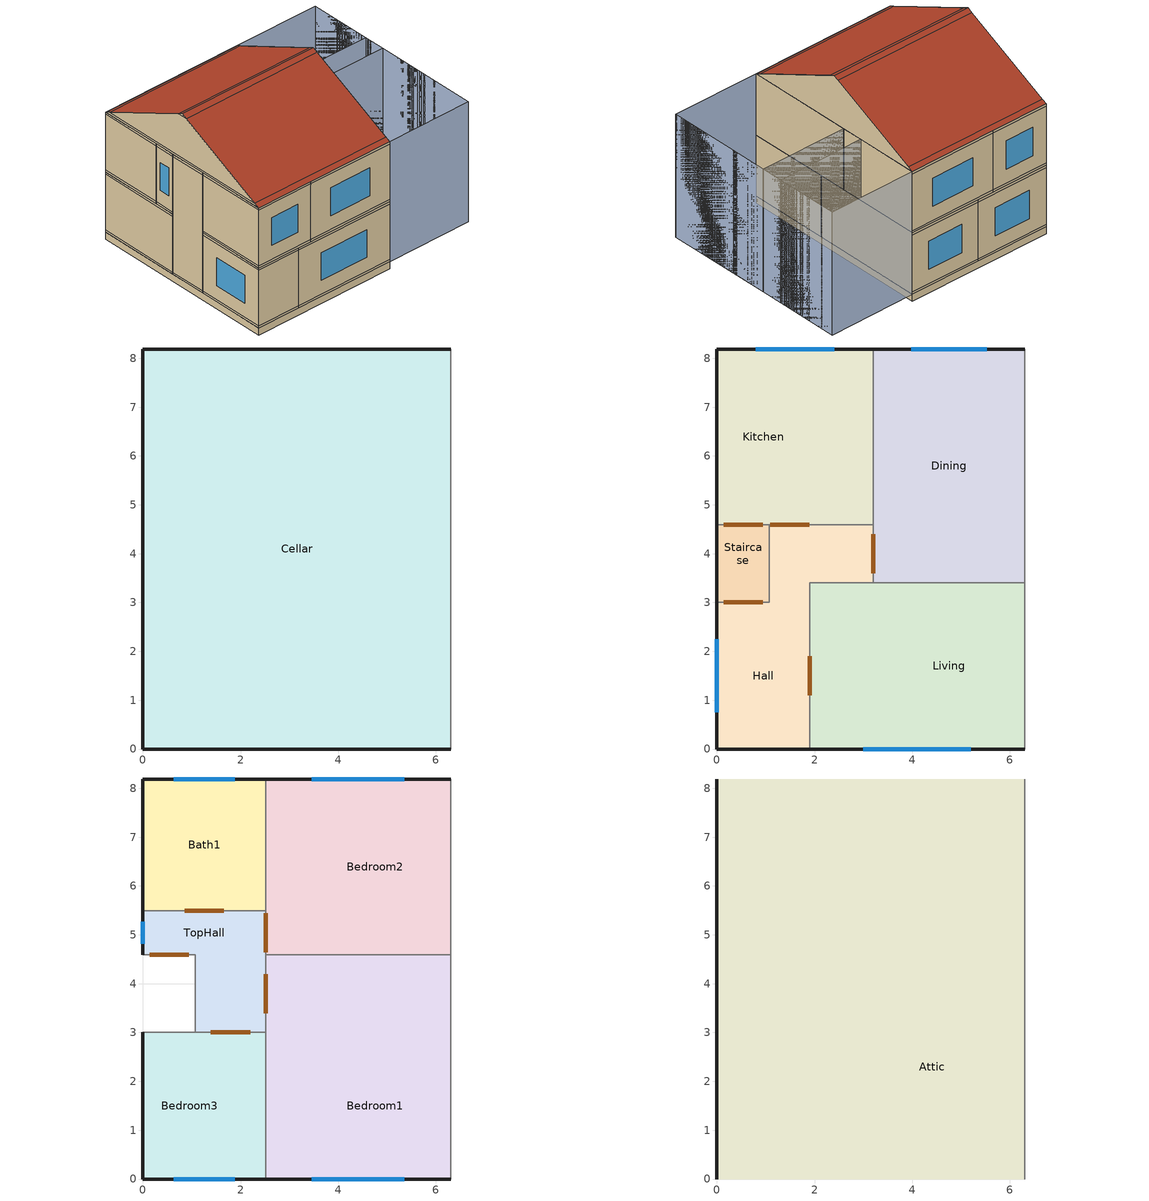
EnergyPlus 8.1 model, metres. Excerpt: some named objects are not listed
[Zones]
Cellar
 floor ground (FLOOR_RandomU): 0,8.19 6.3,8.19 6.3,0 0,0 z-0.3
 wall outside (FILLED_CAVITY_RandomU): 6.3,8.19 0,8.19 0,0 6.3,0 z-0.3:0
 wall adiabatic (FILLED_CAVITY_RandomU): 6.3,0 6.3,8.19 z-0.3:0
Kitchen
 floor to Cellar (Suspended_Wooden_Floor): 0,8.19 1.9,8.19 1.9,4.59 0,4.59 z0; 1.9,8.19 3.2,8.19 3.2,4.59 1.9,4.59 z0
 wall outside (FILLED_CAVITY_RandomU): 3.2,8.19 0,8.19 0,4.59 z0.1:2.5; 3.2,8.19 0,8.19 0,4.59 z2.5:2.6; 3.2,8.19 0,8.19 0,4.59 z0:0.1
 wall to Dining (Single_Brick_Internal_Wall): 3.2,4.59 3.2,8.19 z0:2.6
 wall to Hall (Single_Brick_Internal_Wall): 1.07,4.59 1.9,4.59 3.2,4.59 z0:2.6
 wall to Staircase (Single_Brick_Internal_Wall): 0,4.59 1.07,4.59 z0:2.6
 window (Window_RandomU): 2.4,8.19 0.8,8.19 z0.7:1.9
 door inside (Wooden_Door): 1.09,4.59 1.89,4.59 z0:2
Staircase
 floor to Cellar (Suspended_Wooden_Floor): 0,3.4 1.07,3.4 1.07,3 0,3 z0; 0,4.59 1.07,4.59 1.07,3.4 0,3.4 z0
 wall outside (FILLED_CAVITY_RandomU): 0,4.59 0,3 z0.1:5.1; 0,4.59 0,3 z5.1:5.2; 0,4.59 0,3 z0:0.1
 wall to TopHall (Single_Brick_Internal_Wall): 1.07,3 1.07,4.59 0,4.59 z2.6:5.2
 wall to Hall (Single_Brick_Internal_Wall): 0,3 1.07,3 1.07,4.59 z0:2.6
 wall to Bedroom3 (Single_Brick_Internal_Wall): 0,3 1.07,3 z2.6:5.2
 door inside (Wooden_Door): 0.94,4.59 0.14,4.59 z2.6:4.6; 0.14,3 0.94,3 z0:2
Dining
 floor to Cellar (Suspended_Wooden_Floor): 3.2,8.19 6.3,8.19 6.3,3.4 3.2,3.4 z0
 wall outside (FILLED_CAVITY_RandomU): 6.3,8.19 3.2,8.19 z0.1:2.5; 6.3,8.19 3.2,8.19 z2.5:2.6; 6.3,8.19 3.2,8.19 z0:0.1
 wall adiabatic (FILLED_CAVITY_RandomU): 6.3,3.4 6.3,8.19 z0:2.6
 wall to Living (Single_Brick_Internal_Wall): 3.2,3.4 6.3,3.4 z0:2.6
 wall to Hall (Single_Brick_Internal_Wall): 3.2,4.59 3.2,3.4 z0:2.6
 window (Window_RandomU): 5.53,8.19 3.98,8.19 z0.7:1.9
 door inside (Wooden_Door): 3.2,3.59,2 3.2,4.39,2 3.2,4.39,0 3.2,3.6,0
Hall
 floor to Cellar (Suspended_Wooden_Floor): 0,3 1.9,3 1.9,0 0,0 z0; 1.9,4.59 3.2,4.59 3.2,3.4 1.9,3.4 z0; 1.07,3.4 1.9,3.4 1.9,3 1.07,3 z0; 1.07,4.59 1.9,4.59 1.9,3.4 1.07,3.4 z0
 wall outside (FILLED_CAVITY_RandomU): 0,3 0,0 1.9,0 z0.1:2.5; 0,3 0,0 1.9,0 z2.5:2.6; 0,3 0,0 1.9,0 z0:0.1
 wall to Living (Single_Brick_Internal_Wall): 1.9,0 1.9,3 1.9,3.4 3.2,3.4 z0:2.6
 window (Window_RandomU): 0,2.25 0,0.75 z0.7:1.9
 door inside (Wooden_Door): 1.9,1.1 1.9,1.9 z0:2
Living
 floor to Cellar (Suspended_Wooden_Floor): 1.9,3.4 3.2,3.4 3.2,3 1.9,3 z0; 3.2,3.4 6.3,3.4 6.3,0 3.2,0 z0; 1.9,3 3.2,3 3.2,0 1.9,0 z0
 wall outside (FILLED_CAVITY_RandomU): 1.9,0 6.3,0 z0.1:2.5; 1.9,0 6.3,0 z2.5:2.6; 1.9,0 6.3,0 z0:0.1
 wall adiabatic (FILLED_CAVITY_RandomU): 6.3,0 6.3,3.4 z0:2.6
 window (Window_RandomU): 3,0 5.2,0 z0.7:1.9
TopHall
 floor to Hall (Suspended_Wooden_Floor): 1.07,4.59 1.9,4.59 1.9,3 1.07,3 z2.6; 1.9,4.59 2.51,4.59 2.51,3.4 1.9,3.4 z2.6
 floor to Living (Suspended_Wooden_Floor): 1.9,3.4 2.51,3.4 2.51,3 1.9,3 z2.6
 floor to Kitchen (Suspended_Wooden_Floor): 0,5.49 2.51,5.49 2.51,4.59 0,4.59 z2.6
 wall outside (FILLED_CAVITY_RandomU): 0,5.49 0,4.59 z2.7:5.1; 0,5.49 0,4.59 z5.1:5.2; 0,5.49 0,4.59 z2.6:2.7
 wall to Bedroom1 (Single_Brick_Internal_Wall): 2.51,3 2.51,4.59 z2.6:5.2
 wall to Bedroom3 (Single_Brick_Internal_Wall): 1.07,3 2.51,3 z2.6:5.2
 wall to Bath1 (Single_Brick_Internal_Wall): 2.51,5.49 0,5.49 z2.6:5.2
 wall to Bedroom2 (Single_Brick_Internal_Wall): 2.51,4.59 2.51,5.49 z2.6:5.2
 window (Window_RandomU): 0,4.81,4.5 0,5.26,4.5 0,5.26,3.3 0,4.82,3.3
 door inside (Wooden_Door): 2.51,3.4 2.51,4.2 / 1.39,3 2.19,3 / 1.66,5.49 0.86,5.49 / 2.51,4.64 2.51,5.44 z2.6:4.6
Bedroom2
 floor to Dining (Suspended_Wooden_Floor): 3.2,8.19 6.3,8.19 6.3,4.59 3.2,4.59 z2.6
 floor to Kitchen (Suspended_Wooden_Floor): 2.51,5.49 3.2,5.49 3.2,4.59 2.51,4.59 z2.6; 2.51,8.19 3.2,8.19 3.2,5.49 2.51,5.49 z2.6
 wall outside (FILLED_CAVITY_RandomU): 6.3,8.19 2.51,8.19 z2.7:5.1; 6.3,8.19 2.51,8.19 z5.1:5.2; 6.3,8.19 2.51,8.19 z2.6:2.7
 wall adiabatic (FILLED_CAVITY_RandomU): 6.3,4.59 6.3,8.19 z2.6:5.2
 wall to Bedroom1 (Single_Brick_Internal_Wall): 2.51,4.59 6.3,4.59 z2.6:5.2
 wall to Bath1 (Single_Brick_Internal_Wall): 2.51,8.19 2.51,5.49 z2.6:5.2
 window (Window_RandomU): 5.35,8.19 3.46,8.19 z3.3:4.5
Bedroom1
 floor to Dining (Suspended_Wooden_Floor): 3.2,4.59 6.3,4.59 6.3,3.4 3.2,3.4 z2.6
 floor to Living (Suspended_Wooden_Floor): 2.51,3 3.2,3 3.2,0 2.51,0 z2.6; 3.2,3 6.3,3 6.3,0 3.2,0 z2.6; 2.51,3.4 3.2,3.4 3.2,3 2.51,3 z2.6; 3.2,3.4 6.3,3.4 6.3,3 3.2,3 z2.6
 floor to Hall (Suspended_Wooden_Floor): 2.51,4.59 3.2,4.59 3.2,3.4 2.51,3.4 z2.6
 wall outside (FILLED_CAVITY_RandomU): 2.51,0 6.3,0 z2.7:5.1; 2.51,0 6.3,0 z5.1:5.2; 2.51,0 6.3,0 z2.6:2.7
 wall adiabatic (FILLED_CAVITY_RandomU): 6.3,0 6.3,4.59 z2.6:5.2
 wall to Bedroom3 (Single_Brick_Internal_Wall): 2.51,3 2.51,0 z2.6:5.2
 window (Window_RandomU): 3.46,0 5.35,0 z3.3:4.5
Bath1
 floor to Kitchen (Suspended_Wooden_Floor): 0,8.19 2.51,8.19 2.51,5.49 0,5.49 z2.6
 wall outside (FILLED_CAVITY_RandomU): 2.51,8.19 0,8.19 0,5.49 z2.7:5.1; 2.51,8.19 0,8.19 0,5.49 z5.1:5.2; 2.51,8.19 0,8.19 0,5.49 z2.6:2.7
 window (Window_RandomU): 1.88,8.19 0.63,8.19 z3.3:4.5
Bedroom3
 floor to Hall (Suspended_Wooden_Floor): 0,3 1.9,3 1.9,0 0,0 z2.6
 floor to Living (Suspended_Wooden_Floor): 1.9,3 2.51,3 2.51,0 1.9,0 z2.6
 wall outside (FILLED_CAVITY_RandomU): 0,3 0,0 2.51,0 z2.7:5.1; 0,3 0,0 2.51,0 z5.1:5.2; 0,3 0,0 2.51,0 z2.6:2.7
 window (Window_RandomU): 0.63,0 1.88,0 z3.3:4.5
Attic
 floor to Bath1 (LoftFloor_RandomU): 0,8.19 2.51,8.19 2.51,5.49 0,5.49 z5.2
 floor to Bedroom3 (LoftFloor_RandomU): 0,3 2.51,3 2.51,0 0,0 z5.2
 floor to Bedroom1 (LoftFloor_RandomU): 2.51,4.59 6.3,4.59 6.3,0 2.51,0 z5.2
 floor to Bedroom2 (LoftFloor_RandomU): 2.51,8.19 6.3,8.19 6.3,5.49 2.51,5.49 z5.2; 2.51,5.49 6.3,5.49 6.3,4.59 2.51,4.59 z5.2
 floor to Staircase (LoftFloor_RandomU): 0,4.59 1.07,4.59 1.07,3 0,3 z5.2
 floor to TopHall (LoftFloor_RandomU): 1.07,5.49 2.51,5.49 2.51,4.59 1.07,4.59 z5.2; 0,5.49 1.07,5.49 1.07,4.59 0,4.59 z5.2; 1.07,4.59 2.51,4.59 2.51,3 1.07,3 z5.2
 wall outside (FILLED_CAVITY_RandomU): 0,3.89,7.1 0,4.3,7.1 0,7.99,5.3 0,0.2,5.3; 0,4.1,7.2 0,4.3,7.1 0,3.89,7.1; 0,0.2,5.3 0,7.99,5.3 0,8.19,5.2 0,0,5.2
 wall adiabatic (FILLED_CAVITY_RandomU): 6.3,4.09,7.2 6.3,0,5.2 6.3,8.19,5.2
 roof outside (3.10_Roof): 0,4.3,7.1 6.3,4.3,7.1 6.3,7.99,5.3 0,7.99,5.3; 6.3,3.89,7.1 0,3.89,7.1 0,0.2,5.3 6.3,0.2,5.3; 0,4.09,7.2 6.3,4.09,7.2 6.3,4.3,7.1 0,4.3,7.1; 0,7.99,5.3 6.3,7.99,5.3 6.3,8.19,5.2 0,8.19,5.2; 6.3,4.1,7.2 0,4.09,7.2 0,3.89,7.1 6.3,3.89,7.1; 6.3,0.2,5.3 0,0.2,5.3 0,0,5.2 6.3,0,5.2
shading: 10.09,5.49 10.09,8.19 / 10.09,0 10.09,3 / 10.09,3 10.09,4.59 / 6.3,4.59 10.09,4.59 / 6.3,0 6.3,4.59 / 10.09,0 6.3,0 / 10.09,4.59 10.09,0 / 6.3,8.19 10.09,8.19 / 10.09,8.19 10.09,5.49 / 6.3,5.49 6.3,8.19 / 10.09,5.49 6.3,5.49 / 6.3,5.49 10.09,5.49 / 6.3,4.59 6.3,5.49 / 10.09,4.59 6.3,4.59 / 10.09,5.49 10.09,4.59 / 10.09,4.59 10.09,5.49 z0:5.2
[Building]
Semi: 0, Urban, 0.04, 0.4, FullExterior, 25, 6
[Site:GroundTemperature:BuildingSurface]
8.3, 6.4, 5.8, 6.3, 8.9, 11.7, 14.4, 16.4, 17, 16.1, 13.8, 11
[Material]
Spruce_0.0125: Rough, 0.0125, 0.09, 455, 1500, 0.9, 0.7, 0.7
AirGap_0.1: Rough, 0.1, 0.02485, 1.204, 1004, 0.9, 0.7, 0.7
Concrete_0.04: Rough, 0.04, 1.6, 2300, 850, 0.9, 0.7, 0.7
CelluloseInsExt_0.01: Rough, 0.12, 0.04, 55, 1880, 0.9, 0.7, 0.7
Spruce_0.04: Rough, 0.04, 0.09, 455, 1500, 0.9, 0.7, 0.7
Brick_0.1: Rough, 0.1, 0.6, 1712, 850, 0.9, 0.7, 0.7
Spruce_0.05: Rough, 0.05, 0.09, 455, 1500, 0.9, 0.7, 0.7
Concrete_0.01: Rough, 0.01, 1.6, 2300, 850, 0.9, 0.7, 0.7
Gypsum_0.1: Rough, 0.1, 0.2, 850, 850, 0.9, 0.6, 0.7
GlassFiberFloor_0.0065: Rough, 0.149318, 0.04, 80, 840, 0.9, 0.7, 0.7
Concrete_0.5: Rough, 0.5, 1.6, 2300, 850, 0.9, 0.7, 0.7
Brick_0.11: Rough, 0.11, 0.6, 1712, 850, 0.9, 0.7, 0.7
AirGapRoof_0.0001: Rough, 0.127211, 0.02485, 1.204, 1004, 0.9, 0.7, 0.7
Gypsum_0.01: Rough, 0.01, 0.2, 850, 850, 0.9, 0.6, 0.7
[WindowMaterial:Glazing]
Glass_0.01: SpectralAverage, , 0.01, 0.775, 0.071, 0.071, 0.881, 0.08, 0.08, 0, 0.84, 0.84, 0.9
[WindowMaterial:Gas]
GasWin_0.01: Air, 0.0111333
[WindowMaterial:Shade]
Drapes_0.004: 0.05, 0.3, 0.05, 0.3, 0.9, 0, 0.004, 0.1, 0.05, 1, 1, 0, 0, 0
[Construction]
LoftFloor_RandomU: Concrete_0.01, Spruce_0.0125, AirGapRoof_0.0001, Gypsum_0.01
Curtains: Glass_0.01, GasWin_0.01, Glass_0.01, Drapes_0.004
Single_Brick_Internal_Wall: Gypsum_0.01, Brick_0.1, Gypsum_0.01
Wooden_Door: Spruce_0.04
Suspended_Wooden_Floor: Gypsum_0.01, AirGap_0.1, Spruce_0.05
3.10_Roof: Concrete_0.04, Gypsum_0.01
FILLED_CAVITY_RandomU: Brick_0.11, CelluloseInsExt_0.01, Brick_0.11, Gypsum_0.01
Window_RandomU: Glass_0.01, GasWin_0.01, Glass_0.01
FLOOR_RandomU: Concrete_0.5, GlassFiberFloor_0.0065, Gypsum_0.1
[WindowProperty:ShadingControl]
Kitchen_L1_window_Shader: InteriorShade, Curtains, OnIfScheduleAllows, Window_shading_Kitchen_Window_Shading_, , Yes, No, , FixedSlatAngle
Bedroom2_L1_window_Shader: InteriorShade, Curtains, OnIfScheduleAllows, Window_shading_Bedroom2_Window_Shading_, , Yes, No, , FixedSlatAngle
Bedroom1_L3_window_Shader: InteriorShade, Curtains, OnIfScheduleAllows, Window_shading_Bedroom1_Window_Shading_, , Yes, No, , FixedSlatAngle
Bath1_L1_window_Shader: InteriorShade, Curtains, OnIfScheduleAllows, Window_shading_Bath1_Window_Shading_, , Yes, No, , FixedSlatAngle
Bedroom3_L3_window_Shader: InteriorShade, Curtains, OnIfScheduleAllows, Window_shading_Bedroom3_Window_Shading_, , Yes, No, , FixedSlatAngle
Living_L3_window_Shader: InteriorShade, Curtains, OnIfScheduleAllows, Window_shading_Living_Window_Shading_, , Yes, No, , FixedSlatAngle
[Zone]
TopHall; Kitchen; Bedroom2; Bedroom1; Bath1; Staircase; Dining; Cellar; Attic; Hall; Bedroom3; Living: 0, 0, 0, 0
[ZoneContaminantSourceAndSink:Generic:DepositionRateSink]
Gas_PM25_test_TopHall_DepRate_: TopHall, 5e-05, Gas_PM25_test_TopHall_DepRate_
Gas_PM25_test_Kitchen_DepRate_: Kitchen, 5e-05, Gas_PM25_test_Kitchen_DepRate_
Gas_PM25_test_Bedroom2_DepRate_: Bedroom2, 5e-05, Gas_PM25_test_Bedroom2_DepRate_
Gas_PM25_test_Bedroom1_DepRate_: Bedroom1, 5e-05, Gas_PM25_test_Bedroom1_DepRate_
Gas_PM25_test_Bath1_DepRate_: Bath1, 5e-05, Gas_PM25_test_Bath1_DepRate_
Gas_PM25_test_Staircase_DepRate_: Staircase, 5e-05, Gas_PM25_test_Staircase_DepRate_
Gas_PM25_test_Dining_DepRate_: Dining, 5e-05, Gas_PM25_test_Dining_DepRate_
Gas_PM25_test_Cellar_DepRate_: Cellar, 5e-05, Gas_PM25_test_Cellar_DepRate_
Gas_PM25_test_Attic_DepRate_: Attic, 5e-05, Gas_PM25_test_Attic_DepRate_
Gas_PM25_test_Hall_DepRate_: Hall, 5e-05, Gas_PM25_test_Hall_DepRate_
Gas_PM25_test_Bedroom3_DepRate_: Bedroom3, 5e-05, Gas_PM25_test_Bedroom3_DepRate_
Gas_PM25_test_Living_DepRate_: Living, 5e-05, Gas_PM25_test_Living_DepRate_
[SurfaceProperties:VaporCoefficients]
TopHall_L2; TopHall_L3; TopHall_L4; TopHall+_L1; TopHall+_L2; TopHall+_L3; Kitchen_L2; Kitchen_L3; Kitchen_L3_qa001; Kitchen_L3_qc100; Bedroom2_L3; Bedroom2_L4; Bedroom2_L4_qa001; Bedroom1_L1; Bedroom1_L4; Bedroom1_L4_qc010; Bath1_L2; Bath1_L3; Staircase_L1; Staircase_L2; Staircase_L3; Staircase_L1_qa100; Staircase_L2_qc001; Staircase_L3_qa100; Dining_L3; Dining_L4; Dining_L4_qc010; Hall_L2; Hall_L1_qa001; Hall++_L1; Hall++_L2; Hall++_L3; Hall+_L1; Hall+_L4; Hall+_L2_qa001; Bedroom3_L1; Bedroom3_L2; Bedroom3_L1_qc100; Living_L1; Living_L4; Living_L1_qa001; Living_L4_qc010: Yes, 2e-08, Yes, 2e-08
TopHall+_L4; TopHall+_L4_pu; TopHall+_L4_pd; Kitchen_L1; Kitchen_L4; Kitchen_L1_pu; Kitchen_L1_pd; Kitchen_L4_pu; Kitchen_L4_pd; Bedroom2_L1; Bedroom2_L2; Bedroom2_L1_pu; Bedroom2_L1_pd; Bedroom1_L2; Bedroom1_L3; Bedroom1_L3_pu; Bedroom1_L3_pd; Bath1_L1; Bath1_L4; Bath1_L1_pu; Bath1_L1_pd; Bath1_L4_pu; Bath1_L4_pd; Staircase_L4; Staircase_L4_pu; Staircase_L4_pd; Dining_L1; Dining_L2; Dining_L1_pu; Dining_L1_pd; Cellar_L1; Cellar_L2; Cellar_L3; Cellar_L4; Attic_Side_L2; Attic_Side_L4; Attic_Side_L4_pu; Attic_Side_L4_pd; Hall_L3; Hall_L4; Hall_L3_pu; Hall_L3_pd; Hall_L4_pu; Hall_L4_pd; Bedroom3_L3; Bedroom3_L4; Bedroom3_L3_pu; Bedroom3_L3_pd; Bedroom3_L4_pu; Bedroom3_L4_pd; Living_L2; Living_L3; Living_L3_pu; Living_L3_pd: Yes, 6.25e-08, Yes, 2e-08
[Fan:ZoneExhaust]
Kitchen_L1_pu_ExhaustFan: WorkingAdult2_Kitchen_ExhaustFan_, 0.5, 600, 0.06, Kitchen_Exhaust, Kitchen_Out, General
Bath1_L1_pu_ExhaustFan: Child3_Bath1_ExhaustFan_, 0.5, 600, 0.015, Bath1_Exhaust, Bath1_Out, General
[People]
WorkingAdult2_Kitchen: Kitchen, WorkingAdult2_Kitchen_Presence_, People, 1, , , 0.1, autocalculate, WorkingAdult2_Kitchen_Metabolism_, 3.82e-08, No, ZoneAveraged
Child1_Bedroom2: Bedroom2, Child1_Bedroom2_Presence_, People, 1, , , 0.1, autocalculate, Child1_Bedroom2_Metabolism_, 3.82e-08, No, ZoneAveraged
WorkingAdult2_Bedroom1: Bedroom1, WorkingAdult2_Bedroom1_Presence_, People, 1, , , 0.1, autocalculate, WorkingAdult2_Bedroom1_Metabolism_, 3.82e-08, No, ZoneAveraged
Child2_Bedroom3: Bedroom3, Child2_Bedroom3_Presence_, People, 1, , , 0.1, autocalculate, Child2_Bedroom3_Metabolism_, 3.82e-08, No, ZoneAveraged
Child3_Bedroom3: Bedroom3, Child3_Bedroom3_Presence_, People, 1, , , 0.1, autocalculate, Child3_Bedroom3_Metabolism_, 3.82e-08, No, ZoneAveraged
WorkingAdult1_Bedroom1: Bedroom1, WorkingAdult1_Bedroom1_Presence_, People, 1, , , 0.1, autocalculate, WorkingAdult1_Bedroom1_Metabolism_, 3.82e-08, No, ZoneAveraged
Child2_Bath1: Bath1, Child2_Bath1_Presence_, People, 1, , , 0.1, autocalculate, Child2_Bath1_Metabolism_, 3.82e-08, No, ZoneAveraged
WorkingAdult2_Bath1: Bath1, WorkingAdult2_Bath1_Presence_, People, 1, , , 0.1, autocalculate, WorkingAdult2_Bath1_Metabolism_, 3.82e-08, No, ZoneAveraged
Child1_Bath1: Bath1, Child1_Bath1_Presence_, People, 1, , , 0.1, autocalculate, Child1_Bath1_Metabolism_, 3.82e-08, No, ZoneAveraged
Child3_Bath1: Bath1, Child3_Bath1_Presence_, People, 1, , , 0.1, autocalculate, Child3_Bath1_Metabolism_, 3.82e-08, No, ZoneAveraged
WorkingAdult1_Bath1: Bath1, WorkingAdult1_Bath1_Presence_, People, 1, , , 0.1, autocalculate, WorkingAdult1_Bath1_Metabolism_, 3.82e-08, No, ZoneAveraged
WorkingAdult1_Living: Living, WorkingAdult1_Living_Presence_, People, 1, , , 0.1, autocalculate, WorkingAdult1_Living_Metabolism_, 3.82e-08, No, ZoneAveraged
WorkingAdult2_Living: Living, WorkingAdult2_Living_Presence_, People, 1, , , 0.1, autocalculate, WorkingAdult2_Living_Metabolism_, 3.82e-08, No, ZoneAveraged
Child1_Living: Living, Child1_Living_Presence_, People, 1, , , 0.1, autocalculate, Child1_Living_Metabolism_, 3.82e-08, No, ZoneAveraged
[Lights]
Kitchen_WorkingAdult2_Kitchen_Appliance_Lights_Lights: Kitchen, WorkingAdult2_Kitchen_Appliance_Lights, LightingLevel, 40, , , 0, 0, 0, 1
Bedroom2_Child1_Bedroom2_Appliance_Lights_Lights: Bedroom2, Child1_Bedroom2_Appliance_Lights, LightingLevel, 40, , , 0, 0, 0, 1
Bedroom1_WorkingAdult1_Bedroom1_Appliance_Lights_Lights: Bedroom1, WorkingAdult1_Bedroom1_Appliance_Lights, LightingLevel, 40, , , 0, 0, 0, 1
Bath1_WorkingAdult1_Bath1_Appliance_Lights_Lights: Bath1, WorkingAdult1_Bath1_Appliance_Lights, LightingLevel, 40, , , 0, 0, 0, 1
Bath1_WorkingAdult2_Bath1_Appliance_Lights_Lights: Bath1, WorkingAdult2_Bath1_Appliance_Lights, LightingLevel, 40, , , 0, 0, 0, 1
Bath1_Child1_Bath1_Appliance_Lights_Lights: Bath1, Child1_Bath1_Appliance_Lights, LightingLevel, 40, , , 0, 0, 0, 1
Bath1_Child2_Bath1_Appliance_Lights_Lights: Bath1, Child2_Bath1_Appliance_Lights, LightingLevel, 40, , , 0, 0, 0, 1
Bath1_Child3_Bath1_Appliance_Lights_Lights: Bath1, Child3_Bath1_Appliance_Lights, LightingLevel, 40, , , 0, 0, 0, 1
Bedroom3_Child2_Bedroom3_Appliance_Lights_Lights: Bedroom3, Child2_Bedroom3_Appliance_Lights, LightingLevel, 40, , , 0, 0, 0, 1
Living_WorkingAdult1_Living_Appliance_Lights_Lights: Living, WorkingAdult1_Living_Appliance_Lights, LightingLevel, 40, , , 0, 0, 0, 1
[ElectricEquipment]
Kitchen_WorkingAdult2_Kitchen_Appliance_NIST_HOB_NIST_HOB: Kitchen, WorkingAdult2_Kitchen_Appliance_NIST_HOB, EquipmentLevel, 1440, , , 0.3, 0.2, 0.3
Kitchen_WorkingAdult2_Kitchen_Appliance_NIST_OVEN_NIST_OVEN: Kitchen, WorkingAdult2_Kitchen_Appliance_NIST_OVEN, EquipmentLevel, 2040, , , 0.3, 0.2, 0.3
Kitchen_WorkingAdult2_Kitchen_Appliance_CIBSE_COOK_MOISTURE_CIBSE_COOK_MOISTURE: Kitchen, WorkingAdult2_Kitchen_Appliance_CIBSE_COOK_MOISTURE, EquipmentLevel, 0.334267, , , 1, 0, 0
Kitchen_HPRU_ROUTINE_Kitchen_Appliance_NIST_FRIDGE_NIST_FRIDGE: Kitchen, HPRU_ROUTINE_Kitchen_Appliance_NIST_FRIDGE, EquipmentLevel, 18.4, , , 0, 0.5, 0
Kitchen_HPRU_ROUTINE_Kitchen_Appliance_NIST_WASHINGMACHINE_NIST_WASHINGMACHINE: Kitchen, HPRU_ROUTINE_Kitchen_Appliance_NIST_WASHINGMACHINE, EquipmentLevel, 200, , , 0, 0.4, 0.2
Kitchen_HPRU_ROUTINE_Kitchen_Appliance_NIST_DISHWASHER_NIST_DISHWASHER: Kitchen, HPRU_ROUTINE_Kitchen_Appliance_NIST_DISHWASHER, EquipmentLevel, 436, , , 0.15, 0.3, 0.25
Bedroom1_WorkingAdult1_Bedroom1_Appliance_NIST_MOBILEPHONES_NIST_MOBILEPHONES: Bedroom1, WorkingAdult1_Bedroom1_Appliance_NIST_MOBILEPHONES, EquipmentLevel, 7.088, , , 0.16, 0.367, 0.106
Bedroom1_WorkingAdult2_Bedroom1_Appliance_NIST_MOBILEPHONES_NIST_MOBILEPHONES: Bedroom1, WorkingAdult2_Bedroom1_Appliance_NIST_MOBILEPHONES, EquipmentLevel, 7.088, , , 0.16, 0.367, 0.106
Bath1_WorkingAdult1_Bath1_Appliance_CIBSE_SHOWER_MOISTURE_CIBSE_SHOWER_MOISTURE: Bath1, WorkingAdult1_Bath1_Appliance_CIBSE_SHOWER_MOISTURE, EquipmentLevel, 0.52647, , , 1, 0, 0
Bath1_WorkingAdult2_Bath1_Appliance_CIBSE_SHOWER_MOISTURE_CIBSE_SHOWER_MOISTURE: Bath1, WorkingAdult2_Bath1_Appliance_CIBSE_SHOWER_MOISTURE, EquipmentLevel, 0.52647, , , 1, 0, 0
Bath1_WorkingAdult2_Bath1_Appliance_NIST_HAIRDRYER_NIST_HAIRDRYER: Bath1, WorkingAdult2_Bath1_Appliance_NIST_HAIRDRYER, EquipmentLevel, 750, , , 0.16, 0.367, 0.106
Bath1_Child1_Bath1_Appliance_CIBSE_SHOWER_MOISTURE_CIBSE_SHOWER_MOISTURE: Bath1, Child1_Bath1_Appliance_CIBSE_SHOWER_MOISTURE, EquipmentLevel, 0.52647, , , 1, 0, 0
Bath1_Child2_Bath1_Appliance_CIBSE_SHOWER_MOISTURE_CIBSE_SHOWER_MOISTURE: Bath1, Child2_Bath1_Appliance_CIBSE_SHOWER_MOISTURE, EquipmentLevel, 0.52647, , , 1, 0, 0
Bath1_Child3_Bath1_Appliance_CIBSE_SHOWER_MOISTURE_CIBSE_SHOWER_MOISTURE: Bath1, Child3_Bath1_Appliance_CIBSE_SHOWER_MOISTURE, EquipmentLevel, 0.52647, , , 1, 0, 0
Living_WorkingAdult1_Living_Appliance_NIST_TV_NIST_TV: Living, WorkingAdult1_Living_Appliance_NIST_TV, EquipmentLevel, 24.88, , , 0.16, 0.367, 0.106
Living_WorkingAdult1_Living_Appliance_NIST_MOBILEPHONES_NIST_MOBILEPHONES: Living, WorkingAdult1_Living_Appliance_NIST_MOBILEPHONES, EquipmentLevel, 7.088, , , 0.16, 0.367, 0.106
Living_WorkingAdult2_Living_Appliance_NIST_MOBILEPHONES_NIST_MOBILEPHONES: Living, WorkingAdult2_Living_Appliance_NIST_MOBILEPHONES, EquipmentLevel, 7.088, , , 0.16, 0.367, 0.106
Living_HPRU_ROUTINE_Living_Appliance_TV-Standby_TV-Standby: Living, HPRU_ROUTINE_Living_Appliance_TV-Standby, EquipmentLevel, 8, , , 0, 0.5, 0
Living_HPRU_ROUTINE_Living_Appliance_NIST_LAPTOP_NIST_LAPTOP: Living, HPRU_ROUTINE_Living_Appliance_NIST_LAPTOP, EquipmentLevel, 14.752, , , 0.16, 0.367, 0.106
Living_HPRU_ROUTINE_Living_Appliance_NIST_WIRELESSROUTER_NIST_WIRELESSROUTER: Living, HPRU_ROUTINE_Living_Appliance_NIST_WIRELESSROUTER, EquipmentLevel, 9.6, , , 0.16, 0.367, 0.106
[Zone equipment]
Kitchen: Kitchen_L1_pu_ExhaustFan
Bath1: Bath1_L1_pu_ExhaustFan
[Schedule:Compact]
Gas_PM25_test_Bedroom2_DepRate_; Gas_PM25_test_TopHall_DepRate_; Gas_PM25_test_Kitchen_DepRate_; Gas_PM25_test_Bedroom1_DepRate_; Gas_PM25_test_Cellar_DepRate_; Gas_PM25_test_Bath1_DepRate_; Gas_PM25_test_Attic_DepRate_; Gas_PM25_test_Hall_DepRate_; Gas_PM25_test_Bedroom3_DepRate_; Gas_PM25_test_Staircase_DepRate_; Gas_PM25_test_Dining_DepRate_; Gas_PM25_test_Living_DepRate_: Number, Through: 12/31, For: AllDays, Until: 24:00, 1
Window_shading_Bedroom2_Window_Shading_; Window_shading_Kitchen_Window_Shading_; Window_shading_Bedroom1_Window_Shading_; Window_shading_Bath1_Window_Shading_; Window_shading_Bedroom3_Window_Shading_; Window_shading_Living_Window_Shading_: Control, Through: 12/31, For: AllDays, Until: 08:00, 1, Until: 22:00, 0, Until: 24:00, 1
Child1_Bedroom2_Appliance_Lights; Child2_Bedroom3_Appliance_Lights: Control, Through: 12/31, For: AllDays, Until: 18:00, 0, Until: 20:00, 1, Until: 24:00, 0
WorkingAdult2_Kitchen_Presence_; WorkingAdult2_Kitchen_Appliance_Lights: Control, Through: 12/31, For: AllDays, Until: 07:00, 0, Until: 08:00, 1, Until: 18:00, 0, Until: 19:00, 1, Until: 24:00, 0
WorkingAdult2_Kitchen_Metabolism_: Number, Through: 12/31, For: AllDays, Until: 07:00, 0, Until: 08:00, 100, Until: 18:00, 0, Until: 19:00, 100, Until: 24:00, 0
WorkingAdult2_Kitchen_Appliance_NIST_HOB; WorkingAdult2_Kitchen_Appliance_NIST_OVEN; WorkingAdult2_Kitchen_ExhaustFan_; WorkingAdult2_Kitchen_Appliance_CIBSE_COOK_MOISTURE: Control, Through: 12/31, For: AllDays, Until: 07:00, 0, Until: 07:30, 1, Until: 18:00, 0, Until: 18:30, 1, Until: 24:00, 0
HPRU_ROUTINE_Kitchen_Appliance_NIST_FRIDGE; HPRU_ROUTINE_Living_Appliance_TV-Standby; HPRU_ROUTINE_Living_Appliance_NIST_WIRELESSROUTER: Control, Through: 12/31, For: AllDays, Until: 24:00, 1
HPRU_ROUTINE_Kitchen_Appliance_NIST_WASHINGMACHINE: Control, Through: 12/31, For: AllDays, Until: 15:00, 0, Until: 17:00, 1, Until: 24:00, 0
HPRU_ROUTINE_Kitchen_Appliance_NIST_DISHWASHER: Control, Through: 12/31, For: AllDays, Until: 20:00, 0, Until: 21:00, 1, Until: 24:00, 0
WorkingAdult1_Bedroom1_Presence_; WorkingAdult1_Bedroom1_Appliance_NIST_MOBILEPHONES: Control, Through: 12/31, For: Weekdays, Until: 07:00, 1, Until: 23:00, 0, Until: 24:00, 1, For: Weekends, Until: 09:00, 1, Until: 24:00, 0
WorkingAdult1_Bedroom1_Metabolism_: Number, Through: 12/31, For: Weekdays, Until: 07:00, 80, Until: 23:00, 0, Until: 24:00, 80, For: Weekends, Until: 09:00, 80, Until: 24:00, 0
WorkingAdult1_Bedroom1_Appliance_Lights: Control, Through: 12/31, For: Weekdays, Until: 22:00, 0, Until: 23:00, 1, Until: 24:00, 0, For: Weekends, Until: 24:00, 0
WorkingAdult2_Bedroom1_Presence_; WorkingAdult2_Bedroom1_Appliance_NIST_MOBILEPHONES: Control, Through: 12/31, For: AllDays, Until: 06:30, 1, Until: 23:00, 0, Until: 24:00, 1
WorkingAdult2_Bedroom1_Metabolism_: Number, Through: 12/31, For: AllDays, Until: 06:30, 80, Until: 23:00, 0, Until: 24:00, 80
Child1_Bedroom2_Presence_: Control, Through: 12/31, For: AllDays, Until: 08:00, 1, Until: 19:00, 0, Until: 20:00, 1, Until: 21:00, 0, Until: 24:00, 1
Child1_Bedroom2_Metabolism_: Number, Through: 12/31, For: AllDays, Until: 08:00, 80, Until: 19:00, 0, Until: 20:00, 100, Until: 21:00, 0, Until: 24:00, 80
Child2_Bedroom3_Presence_; Child3_Bedroom3_Presence_: Control, Through: 12/31, For: AllDays, Until: 08:00, 1, Until: 18:00, 0, Until: 20:00, 1, Until: 21:00, 0, Until: 24:00, 1
Child2_Bedroom3_Metabolism_; Child3_Bedroom3_Metabolism_: Number, Through: 12/31, For: AllDays, Until: 08:00, 80, Until: 18:00, 0, Until: 20:00, 100, Until: 21:00, 0, Until: 24:00, 80
WorkingAdult1_Bath1_Presence_; WorkingAdult1_Bath1_Appliance_Lights: Control, Through: 12/31, For: Weekdays, Until: 07:00, 0, Until: 07:30, 1, Until: 22:00, 0, Until: 22:10, 1, Until: 24:00, 0, For: Weekends, Until: 09:00, 0, Until: 9:30, 1, Until: 20:00, 0, Until: 20:10, 1, Until: 24:00, 0
WorkingAdult1_Bath1_Metabolism_: Number, Through: 12/31, For: Weekdays, Until: 07:00, 0, Until: 07:30, 100, Until: 22:00, 0, Until: 22:10, 100, Until: 24:00, 0, For: Weekends, Until: 09:00, 0, Until: 9:30, 100, Until: 20:00, 0, Until: 20:10, 100, Until: 24:00, 0
WorkingAdult1_Bath1_Appliance_CIBSE_SHOWER_MOISTURE: Control, Through: 12/31, For: Weekdays, Until: 07:00, 0, Until: 07:10, 1, Until: 24:00, 0, For: Weekends, Until: 09:00, 0, Until: 10:00, 1, Until: 24:00, 0
WorkingAdult2_Bath1_Presence_; WorkingAdult2_Bath1_Appliance_Lights: Control, Through: 12/31, For: AllDays, Until: 06:30, 0, Until: 07:00, 1, Until: 22:10, 0, Until: 22:20, 1, Until: 24:00, 0
WorkingAdult2_Bath1_Metabolism_: Number, Through: 12/31, For: AllDays, Until: 06:30, 0, Until: 07:00, 100, Until: 22:10, 0, Until: 22:20, 100, Until: 24:00, 0
WorkingAdult2_Bath1_Appliance_CIBSE_SHOWER_MOISTURE: Control, Through: 12/31, For: AllDays, Until: 06:30, 0, Until: 06:40, 1, Until: 24:00, 0
WorkingAdult2_Bath1_Appliance_NIST_HAIRDRYER: Control, Through: 12/31, For: AllDays, Until: 06:40, 0, Until: 06:50, 1, Until: 24:00, 0
Child1_Bath1_Presence_; Child1_Bath1_Appliance_Lights: Control, Through: 12/31, For: AllDays, Until: 08:00, 0, Until: 08:30, 1, Until: 20:00, 0, Until: 20:10, 1, Until: 24:00, 0
Child1_Bath1_Metabolism_: Number, Through: 12/31, For: AllDays, Until: 08:00, 0, Until: 08:30, 100, Until: 20:00, 0, Until: 20:10, 100, Until: 24:00, 0
Child1_Bath1_Appliance_CIBSE_SHOWER_MOISTURE: Control, Through: 12/31, For: AllDays, Until: 08:00, 0, Until: 08:10, 1, Until: 24:00, 0
Child2_Bath1_Presence_: Control, Through: 12/31, For: AllDays, Until: 08:30, 0, Until: 08:40, 1, Until: 19:30, 0, Until: 20:00, 1, Until: 24:00, 0
Child2_Bath1_Metabolism_: Number, Through: 12/31, For: AllDays, Until: 08:30, 0, Until: 08:40, 100, Until: 19:30, 0, Until: 20:00, 100, Until: 24:00, 0
Child2_Bath1_Appliance_Lights: Control, Through: 12/31, For: AllDays, Until: 08:00, 0, Until: 08:30, 1, Until: 19:30, 0, Until: 20:00, 1, Until: 24:00, 0
Child2_Bath1_Appliance_CIBSE_SHOWER_MOISTURE: Control, Through: 12/31, For: AllDays, Until: 19:30, 0, Until: 19:40, 1, Until: 24:00, 0
Child3_Bath1_Presence_; Child3_Bath1_Appliance_Lights; Child3_Bath1_ExhaustFan_: Control, Through: 12/31, For: AllDays, Until: 08:40, 0, Until: 08:50, 1, Until: 19:00, 0, Until: 19:30, 1, Until: 24:00, 0
Child3_Bath1_Metabolism_: Number, Through: 12/31, For: AllDays, Until: 08:40, 0, Until: 08:50, 100, Until: 19:00, 0, Until: 19:30, 100, Until: 24:00, 0
Child3_Bath1_Appliance_CIBSE_SHOWER_MOISTURE: Control, Through: 12/31, For: AllDays, Until: 19:00, 0, Until: 19:10, 1, Until: 24:00, 0
WorkingAdult1_Living_Appliance_Lights; WorkingAdult1_Living_Presence_; WorkingAdult1_Living_Appliance_NIST_MOBILEPHONES: Control, Through: 12/31, For: Weekdays, Until: 08:00, 0, Until: 09:00, 1, Until: 19:00, 0, Until: 22:00, 1, Until: 24:00, 0, For: Weekends, Until: 10:00, 0, Until: 12:00, 1, Until: 17:00, 0, Until: 20:00, 1, Until: 24:00, 0
WorkingAdult1_Living_Appliance_NIST_TV: Control, Through: 12/31, For: Weekdays, Until: 19:00, 0, Until: 22:00, 1, Until: 24:00, 0, For: Weekends, Until: 17:00, 0, Until: 20:00, 1, Until: 24:00, 0
WorkingAdult1_Living_Metabolism_: Number, Through: 12/31, For: Weekdays, Until: 08:00, 0, Until: 09:00, 100, Until: 19:00, 0, Until: 22:00, 100, Until: 24:00, 0, For: Weekends, Until: 10:00, 0, Until: 12:00, 100, Until: 17:00, 0, Until: 20:00, 100, Until: 24:00, 0
WorkingAdult2_Living_Presence_; WorkingAdult2_Living_Appliance_NIST_MOBILEPHONES: Control, Through: 12/31, For: AllDays, Until: 19:00, 0, Until: 22:00, 1, Until: 24:00, 0
WorkingAdult2_Living_Metabolism_: Number, Through: 12/31, For: AllDays, Until: 19:00, 0, Until: 22:00, 100, Until: 24:00, 0
HPRU_ROUTINE_Living_Appliance_NIST_LAPTOP: Control, Through: 12/31, For: AllDays, Until: 17:00, 0, Until: 24:00, 1
Child1_Living_Presence_: Control, Through: 12/31, For: AllDays, Until: 18:00, 0, Until: 19:00, 1, Until: 24:00, 0
Child1_Living_Metabolism_: Number, Through: 12/31, For: AllDays, Until: 18:00, 0, Until: 19:00, 100, Until: 24:00, 0
[AirflowNetwork:SimulationControl]
AF1: MultiZoneWithoutDistribution, Input, WParray, ExternalNode, LowRise, 500, ZeroNodePressures, 0.0001, 1.E-6, -0.5, 0, 1
[AirflowNetwork:MultiZone:ReferenceCrackConditions]
RCC1: 20, 101325, 0
[AirflowNetwork:MultiZone:WindPressureCoefficientArray]
WParray: 0, 30, 60, 90, 120, 150, 180, 210, 240, 270, 300, 330, 360
[AirflowNetwork:MultiZone:WindPressureCoefficientValues]
L1: WParray, 0.603, 0.48, 0.183, -0.34, -0.632, -0.37, -0.452, -0.37, -0.632, -0.34, 0.183, 0.48, 0.603
Floor; Ceiling: WParray, 0, 0, 0, 0, 0, 0, 0, 0, 0, 0, 0, 0, 0
L4: WParray, -0.34, -0.632, -0.37, -0.452, -0.37, -0.632, -0.34, 0.183, 0.48, 0.603, 0.603, 0.48, 0.183
L2: WParray, -0.34, 0.183, 0.48, 0.603, 0.603, 0.48, 0.183, -0.34, -0.632, -0.37, -0.452, -0.37, -0.632
L3: WParray, -0.452, -0.37, -0.632, -0.34, 0.183, 0.48, 0.603, 0.48, 0.183, -0.34, -0.632, -0.37, -0.452
[AirflowNetwork:MultiZone:Zone]
TopHall; Kitchen; Bedroom2; Bedroom1; Bath1; Staircase; Dining; Cellar; Attic; Hall; Bedroom3; Living: Constant, , 1, 0, 100, 0, 300000
[AirflowNetwork:MultiZone:Surface]
TopHall+_L4_window: TopHall+_L4_window_Opening, TopHall+_L4_window_extN, 1, Temperature, Window_temperatureX_TopHall_Window_Temperature_, 1, 0, 100, 0, 300000, Window_opening_family_TopHall_Window_
TopHall+_L4_pu: TopHall+_L4_pu_Crack, TopHall+_L4_pu_extN, 1, Constant, , 1, 0, 100, 0, 300000
TopHall+_L4_pd: TopHall+_L4_pd_Crack, TopHall+_L4_pd_extN, 1, Constant, , 1, 0, 100, 0, 300000
Kitchen_L1_window: Kitchen_L1_window_Opening, Kitchen_L1_window_extN, 1, Temperature, Window_temperatureX_Kitchen_Window_Temperature_, 1, 0, 100, 0, 300000, Window_opening_family_Kitchen_Window_
Kitchen_door_Hall: Kitchen_door_Hall_Opening, , 1, Constant, , 1, 0, 100, 0, 300000, Doors_AWESOME_Kitchen_Door_Hall
Kitchen_L3_qa001: Kitchen_L3_qa001_Crack, , 1, Constant, , 1, 0, 100, 0, 300000
Kitchen_Ceiling_qa100: Kitchen_Ceiling_qa100_Crack, , 1, Constant, , 1, 0, 100, 0, 300000
Kitchen_L1_pu: Kitchen_L1_pu_ExhaustFan, Kitchen_L1_pu_extN, 1, Constant, , 1, 0, 100, 0, 300000
Kitchen_L1_pd: Kitchen_L1_pd_Crack, Kitchen_L1_pd_extN, 1, Constant, , 1, 0, 100, 0, 300000
Kitchen_L4_pu: Kitchen_L4_pu_Crack, Kitchen_L4_pu_extN, 1, Constant, , 1, 0, 100, 0, 300000
Kitchen_L4_pd: Kitchen_L4_pd_Crack, Kitchen_L4_pd_extN, 1, Constant, , 1, 0, 100, 0, 300000
Bedroom2_Floor: Bedroom2_Floor_Crack, , 1, Constant, , 1, 0, 100, 0, 300000
Bedroom2_L1_window: Bedroom2_L1_window_Opening, Bedroom2_L1_window_extN, 1, Temperature, Window_temperatureX_Bedroom2_Window_Temperature_, 1, 0, 100, 0, 300000, Window_opening_family_Bedroom2_Window_
Bedroom2_Floor_qa010: Bedroom2_Floor_qa010_Crack, , 1, Constant, , 1, 0, 100, 0, 300000
Bedroom2_L4_qa001: Bedroom2_L4_qa001_Crack, , 1, Constant, , 1, 0, 100, 0, 300000
Bedroom2_door_TopHall: Bedroom2_door_TopHall_Opening, , 1, Constant, , 1, 0, 100, 0, 300000, Doors_AWESOME_Bedroom2_Door_TopHall
Bedroom2_Floor_qa010_qc010: Bedroom2_Floor_qa010_qc010_Crack, , 1, Constant, , 1, 0, 100, 0, 300000
Bedroom2_L1_pu: Bedroom2_L1_pu_Crack, Bedroom2_L1_pu_extN, 1, Constant, , 1, 0, 100, 0, 300000
Bedroom2_L1_pd: Bedroom2_L1_pd_Crack, Bedroom2_L1_pd_extN, 1, Constant, , 1, 0, 100, 0, 300000
Bedroom1_Floor: Bedroom1_Floor_Crack, , 1, Constant, , 1, 0, 100, 0, 300000
Bedroom1_L1: Bedroom1_L1_Crack, , 1, Constant, , 1, 0, 100, 0, 300000
Bedroom1_L3_window: Bedroom1_L3_window_Opening, Bedroom1_L3_window_extN, 1, Temperature, Window_temperatureX_Bedroom1_Window_Temperature_, 1, 0, 100, 0, 300000, Window_opening_family_Bedroom1_Window_
Bedroom1_L4: Bedroom1_L4_Crack, , 1, Constant, , 1, 0, 100, 0, 300000
Bedroom1_Floor_q1: Bedroom1_Floor_q1_Crack, , 1, Constant, , 1, 0, 100, 0, 300000
Bedroom1_Floor_qa010: Bedroom1_Floor_qa010_Crack, , 1, Constant, , 1, 0, 100, 0, 300000
Bedroom1_Floor_qa100: Bedroom1_Floor_qa100_Crack, , 1, Constant, , 1, 0, 100, 0, 300000
Bedroom1_L4_qc010: Bedroom1_L4_qc010_Crack, , 1, Constant, , 1, 0, 100, 0, 300000
Bedroom1_door_TopHall: Bedroom1_door_TopHall_Opening, , 1, Constant, , 1, 0, 100, 0, 300000, Doors_AWESOME_Bedroom1_Door_TopHall
Bedroom1_Floor_q1_qc010: Bedroom1_Floor_q1_qc010_Crack, , 1, Constant, , 1, 0, 100, 0, 300000
Bedroom1_Floor_qa100_qc010: Bedroom1_Floor_qa100_qc010_Crack, , 1, Constant, , 1, 0, 100, 0, 300000
Bedroom1_L3_pu: Bedroom1_L3_pu_Crack, Bedroom1_L3_pu_extN, 1, Constant, , 1, 0, 100, 0, 300000
Bedroom1_L3_pd: Bedroom1_L3_pd_Crack, Bedroom1_L3_pd_extN, 1, Constant, , 1, 0, 100, 0, 300000
Bath1_Floor: Bath1_Floor_Crack, , 1, Constant, , 1, 0, 100, 0, 300000
Bath1_L1_window: Bath1_L1_window_Opening, Bath1_L1_window_extN, 1, Temperature, Window_temperatureX_Bath1_Window_Temperature_, 1, 0, 100, 0, 300000, Window_opening_family_Bath1_Window_
Bath1_L2: Bath1_L2_Crack, , 1, Constant, , 1, 0, 100, 0, 300000
Bath1_L3: Bath1_L3_Crack, , 1, Constant, , 1, 0, 100, 0, 300000
Bath1_door_TopHall: Bath1_door_TopHall_Opening, , 1, Constant, , 1, 0, 100, 0, 300000, Doors_AWESOME_Bath1_Door_TopHall
Bath1_L1_pu: Bath1_L1_pu_ExhaustFan, Bath1_L1_pu_extN, 1, Constant, , 1, 0, 100, 0, 300000
Bath1_L1_pd: Bath1_L1_pd_Crack, Bath1_L1_pd_extN, 1, Constant, , 1, 0, 100, 0, 300000
Bath1_L4_pu: Bath1_L4_pu_Crack, Bath1_L4_pu_extN, 1, Constant, , 1, 0, 100, 0, 300000
Bath1_L4_pd: Bath1_L4_pd_Crack, Bath1_L4_pd_extN, 1, Constant, , 1, 0, 100, 0, 300000
Staircase_L1: Staircase_L1_Crack, , 1, Constant, , 1, 0, 100, 0, 300000
Staircase_door_TopHall: Staircase_door_TopHall_Opening, , 1, Constant, , 1, 0, 100, 0, 300000, Doors_AWESOME_Staircase_Door_TopHall
Staircase_L2_qc001: Staircase_L2_qc001_Crack, , 1, Constant, , 1, 0, 100, 0, 300000
Staircase_door_Hall: Staircase_door_Hall_Opening, , 1, Constant, , 1, 0, 100, 0, 300000, Doors_AWESOME_Staircase_Door_Hall
Staircase_L4_pu: Staircase_L4_pu_Crack, Staircase_L4_pu_extN, 1, Constant, , 1, 0, 100, 0, 300000
Staircase_L4_pd: Staircase_L4_pd_Crack, Staircase_L4_pd_extN, 1, Constant, , 1, 0, 100, 0, 300000
Dining_L1_window: Dining_L1_window_Opening, Dining_L1_window_extN, 1, Temperature, Window_temperatureX_Dining_Window_Temperature_, 1, 0, 100, 0, 300000, Window_opening_family_Dining_Window_
Dining_L3: Dining_L3_Crack, , 1, Constant, , 1, 0, 100, 0, 300000
Dining_L4: Dining_L4_Crack, , 1, Constant, , 1, 0, 100, 0, 300000
Dining_door_Hall: Dining_door_Hall_Opening, , 1, Constant, , 1, 0, 100, 0, 300000, Doors_AWESOME_Dining_Door_Hall
Dining_L4_qc010: Dining_L4_qc010_Crack, , 1, Constant, , 1, 0, 100, 0, 300000
Dining_L1_pu: Dining_L1_pu_Crack, Dining_L1_pu_extN, 1, Constant, , 1, 0, 100, 0, 300000
Dining_L1_pd: Dining_L1_pd_Crack, Dining_L1_pd_extN, 1, Constant, , 1, 0, 100, 0, 300000
Cellar_L1: Cellar_L1_ELA, Cellar_L1_extN, 1, Constant, , 1, 0, 100, 0, 300000
Cellar_L3: Cellar_L3_ELA, Cellar_L3_extN, 1, Constant, , 1, 0, 100, 0, 300000
Cellar_L4: Cellar_L4_ELA, Cellar_L4_extN, 1, Constant, , 1, 0, 100, 0, 300000
Cellar_Ceiling: Cellar_Ceiling_Crack, , 1, Constant, , 1, 0, 100, 0, 300000
Cellar_Ceiling_q1: Cellar_Ceiling_q1_Crack, , 1, Constant, , 1, 0, 100, 0, 300000
Cellar_Ceiling_qa100: Cellar_Ceiling_qa100_Crack, , 1, Constant, , 1, 0, 100, 0, 300000
Cellar_Ceiling_qa010: Cellar_Ceiling_qa010_Crack, , 1, Constant, , 1, 0, 100, 0, 300000
Cellar_Ceiling_q1_q2: Cellar_Ceiling_q1_q2_Crack, , 1, Constant, , 1, 0, 100, 0, 300000
Cellar_Ceiling_q1_qc100: Cellar_Ceiling_q1_qc100_Crack, , 1, Constant, , 1, 0, 100, 0, 300000
Cellar_Ceiling_q1_qc010: Cellar_Ceiling_q1_qc010_Crack, , 1, Constant, , 1, 0, 100, 0, 300000
Cellar_Ceiling_qa010_qa010: Cellar_Ceiling_qa010_qa010_Crack, , 1, Constant, , 1, 0, 100, 0, 300000
Cellar_Ceiling_qa010_qb010: Cellar_Ceiling_qa010_qb010_Crack, , 1, Constant, , 1, 0, 100, 0, 300000
Cellar_Ceiling_qa010_qc010: Cellar_Ceiling_qa010_qc010_Crack, , 1, Constant, , 1, 0, 100, 0, 300000
Cellar_Ceiling_q1_qc010_qa010: Cellar_Ceiling_q1_qc010_qa010_Crack, , 1, Constant, , 1, 0, 100, 0, 300000
Cellar_Ceiling_qa010_qa010_qa010: Cellar_Ceiling_qa010_qa010_qa010_Crack, , 1, Constant, , 1, 0, 100, 0, 300000
Attic_Floor: Attic_Floor_Crack, , 1, Constant, , 1, 0, 100, 0, 300000
Attic_PitchCeiling_L1: Attic_PitchCeiling_L1_ELA, Attic_PitchCeiling_L1_extN, 1, Constant, , 1, 0, 100, 0, 300000
Attic_PitchCeiling_L3: Attic_PitchCeiling_L3_ELA, Attic_PitchCeiling_L3_extN, 1, Constant, , 1, 0, 100, 0, 300000
Attic_Floor_qa100: Attic_Floor_qa100_Crack, , 1, Constant, , 1, 0, 100, 0, 300000
Attic_Floor_qb100: Attic_Floor_qb100_Crack, , 1, Constant, , 1, 0, 100, 0, 300000
Attic_Floor_qc100: Attic_Floor_qc100_Crack, , 1, Constant, , 1, 0, 100, 0, 300000
Attic_Floor_qa100_qc010: Attic_Floor_qa100_qc010_Crack, , 1, Constant, , 1, 0, 100, 0, 300000
Attic_Floor_qb100_qc010: Attic_Floor_qb100_qc010_Crack, , 1, Constant, , 1, 0, 100, 0, 300000
Attic_Floor_qa100_qc010_q2: Attic_Floor_qa100_qc010_q2_Crack, , 1, Constant, , 1, 0, 100, 0, 300000
Attic_Floor_qa100_qc010_qc010: Attic_Floor_qa100_qc010_qc010_Crack, , 1, Constant, , 1, 0, 100, 0, 300000
Attic_Floor_qa100_qc010_qc100: Attic_Floor_qa100_qc010_qc100_Crack, , 1, Constant, , 1, 0, 100, 0, 300000
Attic_PitchCeiling_L1_pu: Attic_PitchCeiling_L1_pu_Crack, Attic_PitchCeiling_L1_pu_extN, 1, Constant, , 1, 0, 100, 0, 300000
Attic_PitchCeiling_L1_pd: Attic_PitchCeiling_L1_pd_Crack, Attic_PitchCeiling_L1_pd_extN, 1, Constant, , 1, 0, 100, 0, 300000
Attic_PitchCeiling_L3_pu: Attic_PitchCeiling_L3_pu_Crack, Attic_PitchCeiling_L3_pu_extN, 1, Constant, , 1, 0, 100, 0, 300000
Attic_PitchCeiling_L3_pd: Attic_PitchCeiling_L3_pd_Crack, Attic_PitchCeiling_L3_pd_extN, 1, Constant, , 1, 0, 100, 0, 300000
Attic_Side_L4_pu: Attic_Side_L4_pu_Crack, Attic_Side_L4_pu_extN, 1, Constant, , 1, 0, 100, 0, 300000
Attic_Side_L4_pd: Attic_Side_L4_pd_Crack, Attic_Side_L4_pd_extN, 1, Constant, , 1, 0, 100, 0, 300000
Hall_L2: Hall_L2_Crack, , 1, Constant, , 1, 0, 100, 0, 300000
Hall_L4_window: Hall_L4_window_Opening, Hall_L4_window_extN, 1, Temperature, Window_temperatureX_Hall_Window_Temperature_, 1, 0, 100, 0, 300000, Window_opening_family_Hall_Window_
Hall_L1_qa001: Hall_L1_qa001_Crack, , 1, Constant, , 1, 0, 100, 0, 300000
Hall++_L1: Hall++_L1_Crack, , 1, Constant, , 1, 0, 100, 0, 300000
Hall++_L3: Hall++_L3_Crack, , 1, Constant, , 1, 0, 100, 0, 300000
Hall++_Ceiling: Hall++_Ceiling_Crack, , 1, Constant, , 1, 0, 100, 0, 300000
Hall+_L1: Hall+_L1_Crack, , 1, Constant, , 1, 0, 100, 0, 300000
Hall+_L4: Hall+_L4_Crack, , 1, Constant, , 1, 0, 100, 0, 300000
Hall+_Ceiling: Hall+_Ceiling_Crack, , 1, Constant, , 1, 0, 100, 0, 300000
Hall+_L2_qa001: Hall+_L2_qa001_Crack, , 1, Constant, , 1, 0, 100, 0, 300000
Hall_L3_pu: Hall_L3_pu_Crack, Hall_L3_pu_extN, 1, Constant, , 1, 0, 100, 0, 300000
Hall_L3_pd: Hall_L3_pd_Crack, Hall_L3_pd_extN, 1, Constant, , 1, 0, 100, 0, 300000
Hall_L4_pu: Hall_L4_pu_Crack, Hall_L4_pu_extN, 1, Constant, , 1, 0, 100, 0, 300000
Hall_L4_pd: Hall_L4_pd_Crack, Hall_L4_pd_extN, 1, Constant, , 1, 0, 100, 0, 300000
Bedroom3_Floor: Bedroom3_Floor_Crack, , 1, Constant, , 1, 0, 100, 0, 300000
Bedroom3_L1: Bedroom3_L1_Crack, , 1, Constant, , 1, 0, 100, 0, 300000
Bedroom3_L3_window: Bedroom3_L3_window_Opening, Bedroom3_L3_window_extN, 1, Temperature, Window_temperatureX_Bedroom3_Window_Temperature_, 1, 0, 100, 0, 300000, Window_opening_family_Bedroom3_Window_
Bedroom3_Floor_qc100: Bedroom3_Floor_qc100_Crack, , 1, Constant, , 1, 0, 100, 0, 300000
Bedroom3_L1_qc100: Bedroom3_L1_qc100_Crack, , 1, Constant, , 1, 0, 100, 0, 300000
Bedroom3_door_TopHall: Bedroom3_door_TopHall_Opening, , 1, Constant, , 1, 0, 100, 0, 300000, Doors_AWESOME_Bedroom3_Door_TopHall
Bedroom3_L3_pu: Bedroom3_L3_pu_Crack, Bedroom3_L3_pu_extN, 1, Constant, , 1, 0, 100, 0, 300000
Bedroom3_L3_pd: Bedroom3_L3_pd_Crack, Bedroom3_L3_pd_extN, 1, Constant, , 1, 0, 100, 0, 300000
Bedroom3_L4_pu: Bedroom3_L4_pu_Crack, Bedroom3_L4_pu_extN, 1, Constant, , 1, 0, 100, 0, 300000
Bedroom3_L4_pd: Bedroom3_L4_pd_Crack, Bedroom3_L4_pd_extN, 1, Constant, , 1, 0, 100, 0, 300000
Living_L3_window: Living_L3_window_Opening, Living_L3_window_extN, 1, Temperature, Window_temperatureX_Living_Window_Temperature_, 1, 0, 100, 0, 300000, Window_opening_family_Living_Window_
Living_door_Hall: Living_door_Hall_Opening, , 1, Constant, , 1, 0, 100, 0, 300000, Doors_AWESOME_Living_Door_Hall
Living_Ceiling: Living_Ceiling_Crack, , 1, Constant, , 1, 0, 100, 0, 300000
Living_L3_pu: Living_L3_pu_Crack, Living_L3_pu_extN, 1, Constant, , 1, 0, 100, 0, 300000
Living_L3_pd: Living_L3_pd_Crack, Living_L3_pd_extN, 1, Constant, , 1, 0, 100, 0, 300000
[AirflowNetwork:MultiZone:ExternalNode]
TopHall+_L4_window_extN: 3.9, L4
TopHall+_L4_pu_extN; Bath1_L4_pu_extN; Staircase_L4_pu_extN; Bedroom3_L4_pu_extN: 5.15, L4
TopHall+_L4_pd_extN; Bath1_L4_pd_extN; Bedroom3_L4_pd_extN: 2.65, L4
Kitchen_L1_window_extN; Dining_L1_window_extN: 1.3, L1
Kitchen_L1_pu_extN; Dining_L1_pu_extN: 2.55, L1
Kitchen_L1_pd_extN; Dining_L1_pd_extN: 0.05, L1
Kitchen_L4_pu_extN; Hall_L4_pu_extN: 2.55, L4
Kitchen_L4_pd_extN; Staircase_L4_pd_extN; Hall_L4_pd_extN: 0.05, L4
Bedroom2_L1_window_extN; Bath1_L1_window_extN: 3.9, L1
Bedroom2_L1_pu_extN; Bath1_L1_pu_extN: 5.15, L1
Bedroom2_L1_pd_extN; Bath1_L1_pd_extN: 2.65, L1
Bedroom1_L3_window_extN; Bedroom3_L3_window_extN: 3.9, L3
Bedroom1_L3_pu_extN; Bedroom3_L3_pu_extN: 5.15, L3
Bedroom1_L3_pd_extN; Bedroom3_L3_pd_extN: 2.65, L3
Cellar_L1_extN: 0, L1
Cellar_L3_extN: 0, L3
Cellar_L4_extN: 0, L4
Attic_PitchCeiling_L1_extN: 6.2, L1
Attic_PitchCeiling_L3_extN: 6.2, L3
Attic_PitchCeiling_L1_pu_extN: 7.15, L1
Attic_PitchCeiling_L1_pd_extN: 5.25, L1
Attic_PitchCeiling_L3_pu_extN: 7.15, L3
Attic_PitchCeiling_L3_pd_extN: 5.25, L3
Attic_Side_L4_pu_extN: 7.15, L4
Attic_Side_L4_pd_extN: 5.25043, L4
Hall_L4_window_extN: 1.3, L4
Hall_L3_pu_extN; Living_L3_pu_extN: 2.55, L3
Hall_L3_pd_extN; Living_L3_pd_extN: 0.05, L3
Living_L3_window_extN: 1.3, L3
[AirflowNetwork:MultiZone:Component:DetailedOpening]
TopHall+_L4_window_Opening; Kitchen_L1_window_Opening; Bedroom2_L1_window_Opening; Bedroom1_L3_window_Opening; Bath1_L1_window_Opening; Dining_L1_window_Opening; Hall_L4_window_Opening; Bedroom3_L3_window_Opening; Living_L3_window_Opening: 1e-08, 0.66, HorizontallyPivoted, 0, 2, 0, 0.6, 0, 0, 0, 1, 0.5, 1, 0.33333, 0.66666
Kitchen_door_Hall_Opening; Bedroom2_door_TopHall_Opening; Bedroom1_door_TopHall_Opening; Bath1_door_TopHall_Opening; Staircase_door_TopHall_Opening; Staircase_door_Hall_Opening; Dining_door_Hall_Opening; Bedroom3_door_TopHall_Opening; Living_door_Hall_Opening: 0.009, 0.5, NonPivoted, 0, 2, 0, 0.001, 0, 0, 0, 1, 0.78, 1, 1, 0
[AirflowNetwork:MultiZone:Surface:Crack]
TopHall+_L4_pu_Crack; TopHall+_L4_pd_Crack: 0.000273167, 0.66, RCC1
Kitchen_L3_qa001_Crack; Staircase_L1_Crack: 0.000706945, 0.66, RCC1
Kitchen_Ceiling_qa100_Crack: 0.000571942, 0.66, RCC1
Kitchen_L1_pd_Crack: 0.000971259, 0.66, RCC1
Kitchen_L4_pu_Crack; Kitchen_L4_pd_Crack: 0.00109267, 0.66, RCC1
Bedroom2_Floor_Crack: 0.00282272, 0.66, RCC1
Bedroom2_Floor_qa010_Crack: 0.000156502, 0.66, RCC1
Bedroom2_L4_qa001_Crack: 0.000591861, 0.66, RCC1
Bedroom2_Floor_qa010_qc010_Crack: 0.000469505, 0.66, RCC1
Bedroom2_L1_pu_Crack; Bedroom2_L1_pd_Crack; Bedroom1_L3_pu_Crack; Bedroom1_L3_pd_Crack: 0.00114958, 0.66, RCC1
Bedroom1_Floor_Crack: 0.000933066, 0.66, RCC1
Bedroom1_L1_Crack: 0.00249075, 0.66, RCC1
Bedroom1_L4_Crack: 0.00197287, 0.66, RCC1
Bedroom1_Floor_q1_Crack: 0.000521672, 0.66, RCC1
Bedroom1_Floor_qa010_Crack: 0.00020693, 0.66, RCC1
Bedroom1_Floor_qa100_Crack: 0.00235227, 0.66, RCC1
Bedroom1_L4_qc010_Crack; Staircase_L2_qc001_Crack: 0.00104562, 0.66, RCC1
Bedroom1_Floor_q1_qc010_Crack: 6.95563e-05, 0.66, RCC1
Bedroom1_Floor_qa100_qc010_Crack: 0.000313636, 0.66, RCC1
Bath1_Floor_Crack: 0.00171583, 0.66, RCC1
Bath1_L2_Crack: 0.00177558, 0.66, RCC1
Bath1_L3_Crack: 0.00165228, 0.66, RCC1
Bath1_L1_pd_Crack: 0.00076259, 0.66, RCC1
Bath1_L4_pu_Crack; Bath1_L4_pd_Crack: 0.0008195, 0.66, RCC1
